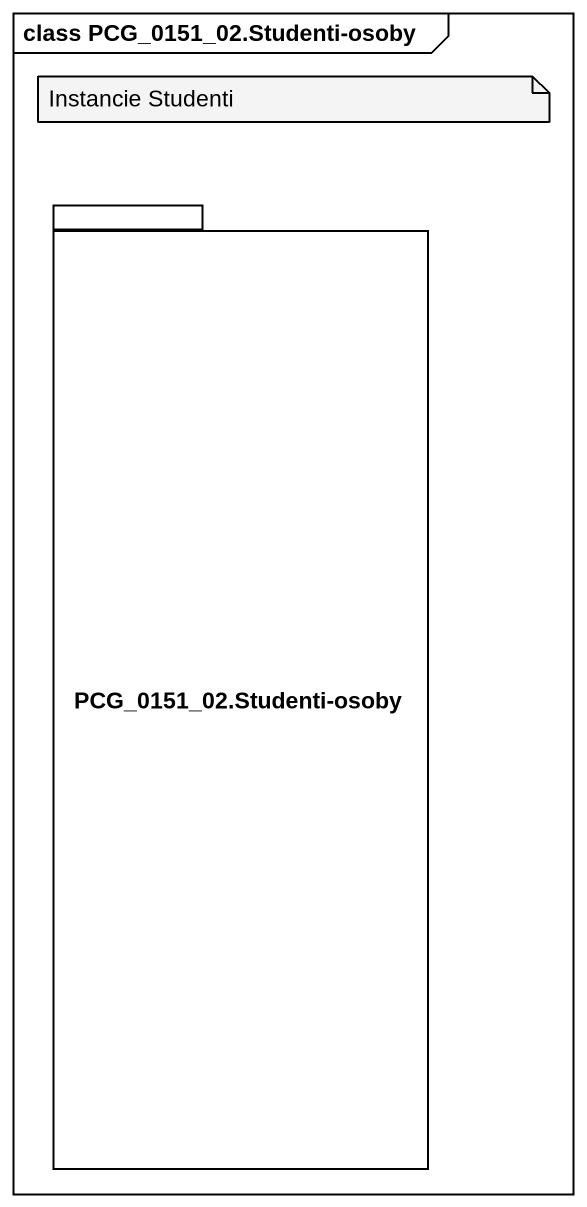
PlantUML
@startuml
mainframe class PCG_0151_02.Studenti-osoby
package "PCG_0151_02.Studenti-osoby" as PCG_0151_02_Studenti_osoby {
}
note as N1
  Instancie Studenti
end note
@enduml
